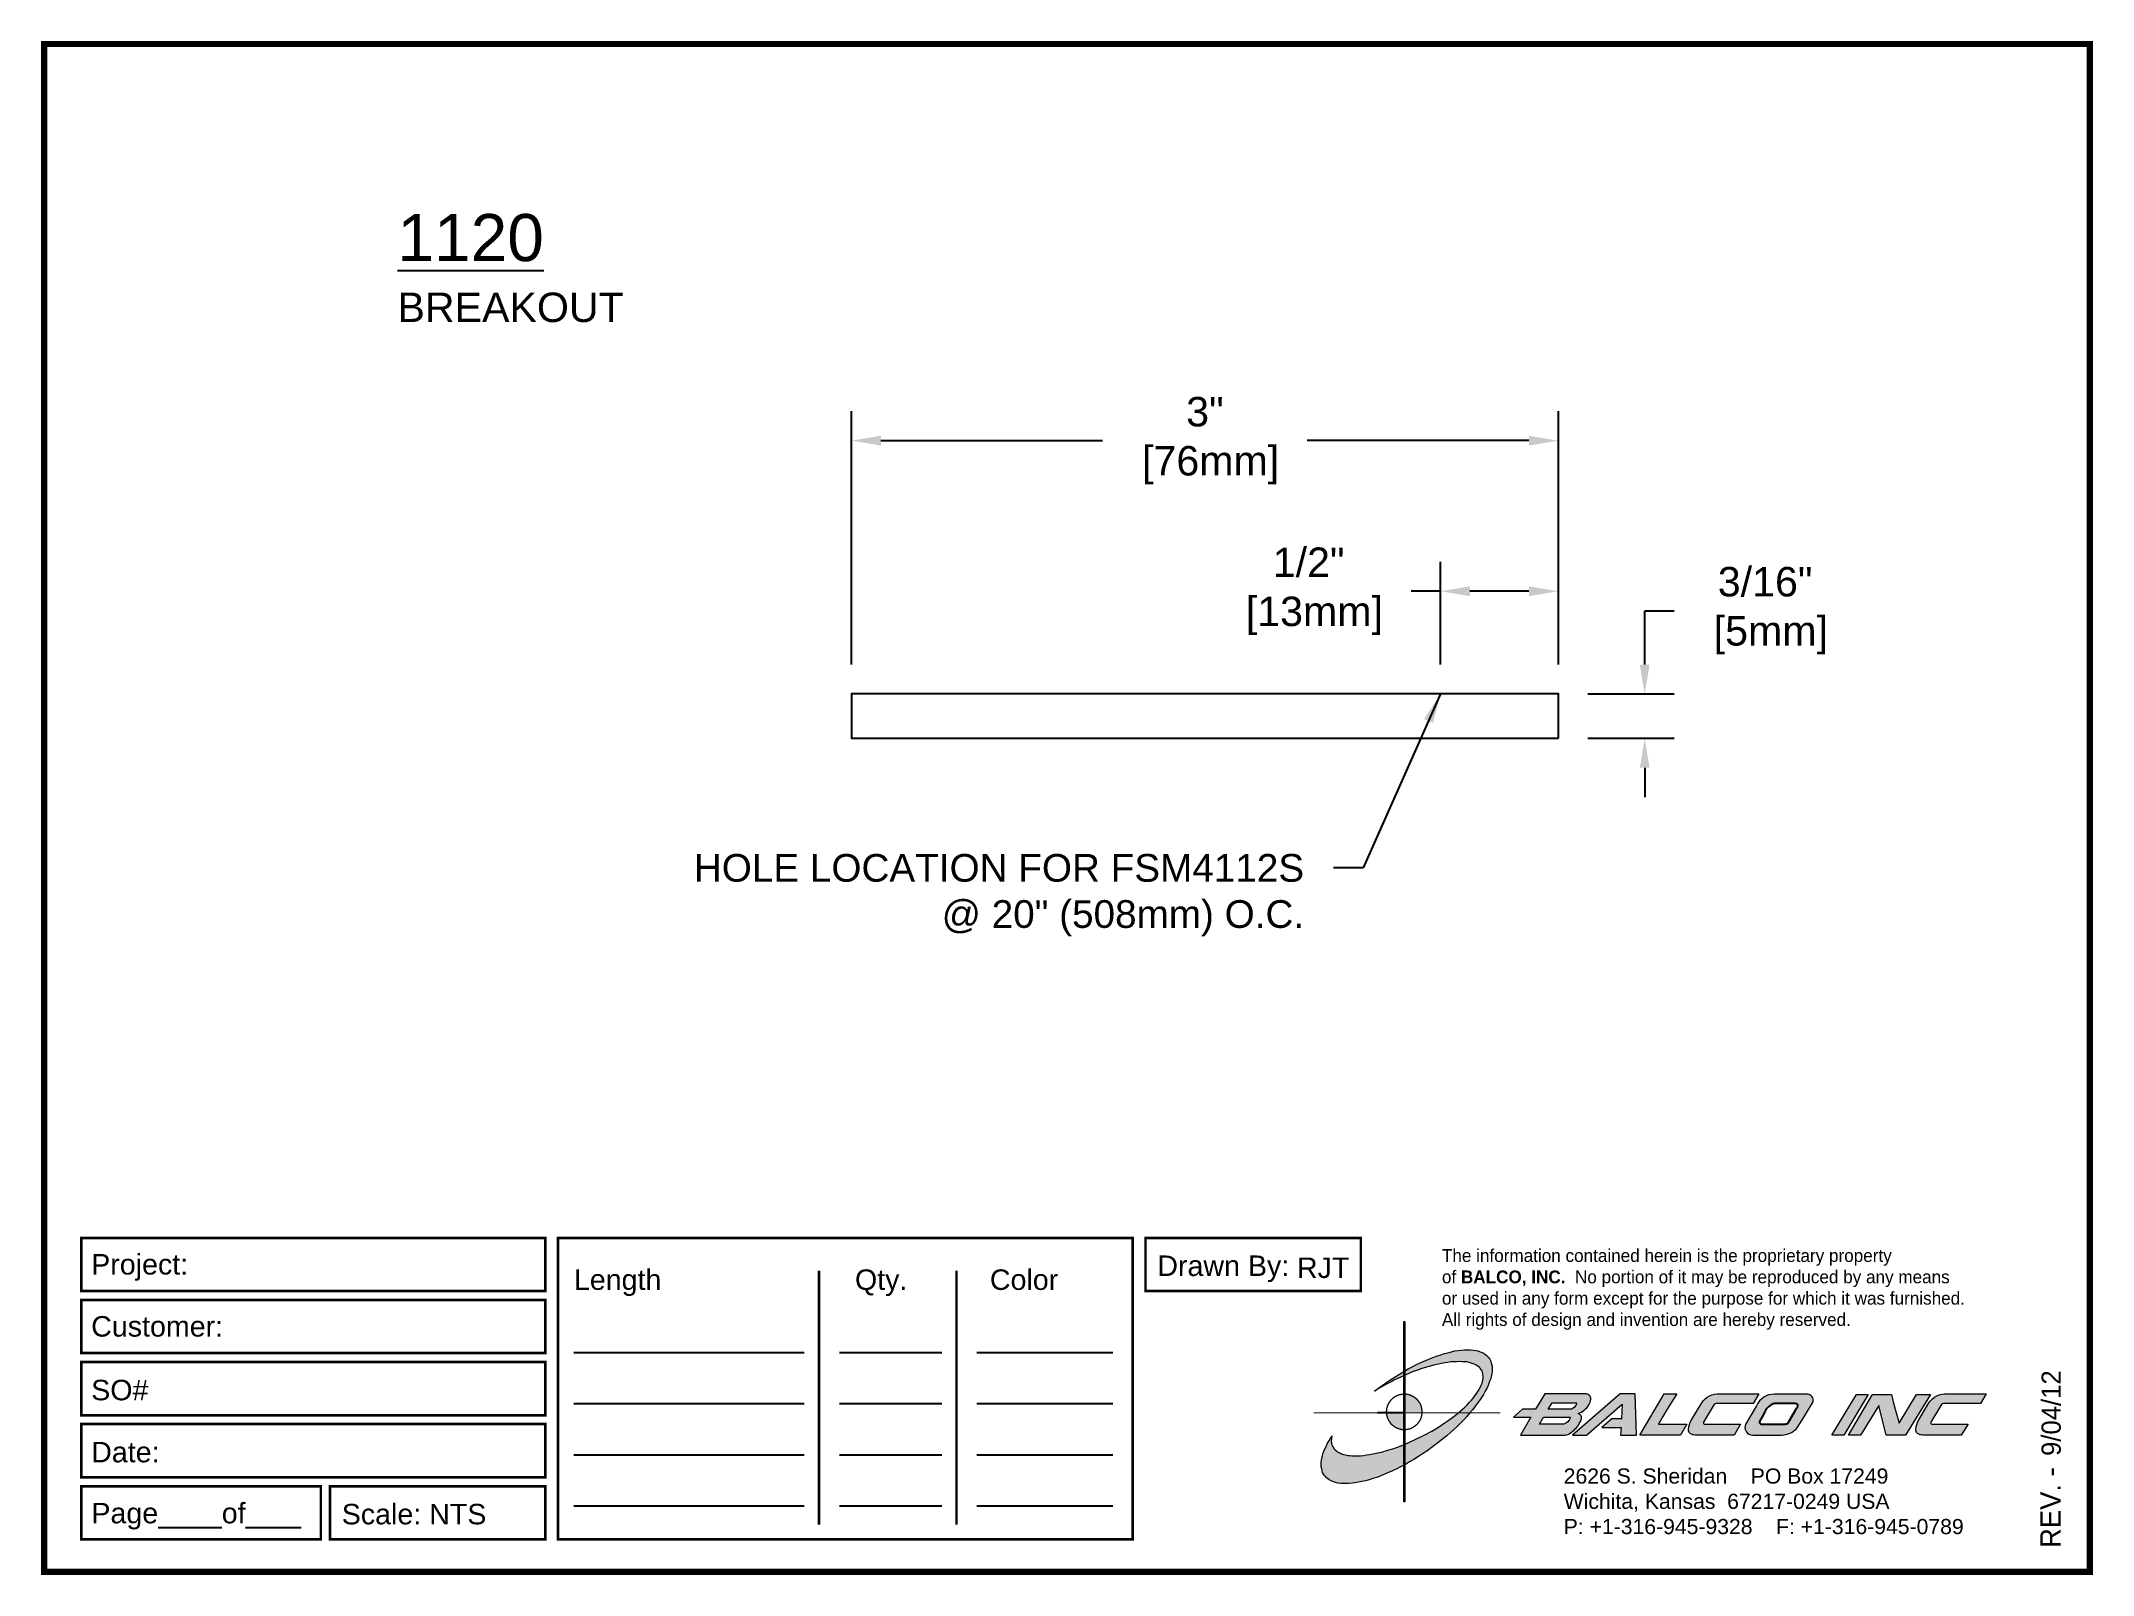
# Paper-space layout 'Breakout' of a CAD drawing. Header units: inches. Extents: x 0 to 10, y 0 to 7.5.
# The model-space entities are those that its viewports show. They can reach past a viewport. Long polylines and large blocks are cut down to what shows.
import ezdxf

# ---------------------------------------------------------------- set-up
doc = ezdxf.new("R2010")
doc.units = ezdxf.units.IN
doc.header["$MEASUREMENT"] = 0
for name, color, linetype in [('Border', 7, 'Continuous'), ('Dimensions', 3, 'Continuous'), ('TEXT', 2, 'Continuous')]:
    doc.layers.add(name, color=color, linetype=linetype)
doc.styles.add('ARIAL', font='arial.ttf')
doc.styles.add('Copyright', font='ERASDEMI.TTF')
doc.dimstyles.new('Arial', dxfattribs={"dimtxt": 0.125, "dimasz": 0.125, "dimexe": 0.125, "dimexo": 0.125, "dimgap": 0.125, "dimtad": 0, "dimtih": 1, "dimtoh": 1, "dimdec": 4, "dimzin": 3, "dimdsep": 46, "dimlunit": 4, "dimtxsty": 'ARIAL', "dimcen": 0.125, "dimadec": 0, "dimazin": 0, "dimtfac": 1, "dimtdec": 4, "dimtofl": 0, "dimtmove": 0, "dimatfit": 3, "dimfxl": 0, "dimfrac": 2, "dimtolj": 1, "dimtzin": 0, "dimarcsym": 0})

# ---------------------------------------------------------------- blocks, each defined once
blk = doc.blocks.new('ACADlogo')
h = blk.add_hatch(color=256)
h.paths.add_polyline_path([(-3.346, 1.223), (-3.351, 1.223), (-3.351, 0.979), (-3.346, 0.982)])
h.paths.add_polyline_path([(-3.346, 0.961), (-3.351, 0.959), (-3.351, 0.868), (-3.346, 0.868)])
h.paths.add_polyline_path([(-3.346, 0.777), (-3.351, 0.777), (-3.351, 0.699), (-3.351, 0.695), (-3.35, 0.695), (-3.346, 0.695)])
h.paths.add_polyline_path([(-3.346, 0.864), (-3.346, 0.868), (-3.35, 0.868), (-3.351, 0.868), (-3.351, 0.777), (-3.346, 0.777), (-3.346, 0.778), (-3.348, 0.778)])
h.paths.add_polyline_path([(-3.346, 0.524), (-3.351, 0.521), (-3.351, 0.342), (-3.346, 0.342)])
h.paths.add_polyline_path([(-3.346, 0.695), (-3.351, 0.695), (-3.351, 0.621), (-3.346, 0.623)])
h.paths.add_polyline_path([(-3.346, 0.623), (-3.351, 0.621), (-3.351, 0.521), (-3.346, 0.524)])
h.paths.add_polyline_path([(-3.346, 0.982), (-3.351, 0.979), (-3.351, 0.959), (-3.346, 0.961)])
h = blk.add_hatch(color=175)
h.paths.add_polyline_path([(-3.518, 0.573), (-3.534, 0.571), (-3.548, 0.569), (-3.562, 0.567), (-3.576, 0.567), (-3.589, 0.566), (-3.602, 0.567), (-3.614, 0.568), (-3.625, 0.569), (-3.636, 0.572), (-3.646, 0.574), (-3.656, 0.577), (-3.664, 0.581), (-3.673, 0.585), (-3.679, 0.589), (-3.685, 0.595), (-3.688, 0.598), (-3.691, 0.6), (-3.695, 0.607), (-3.699, 0.614), (-3.703, 0.621), (-3.704, 0.626), (-3.705, 0.631), (-3.706, 0.637), (-3.706, 0.642), (-3.705, 0.648), (-3.705, 0.653), (-3.703, 0.659), (-3.702, 0.665), (-3.71, 0.652), (-3.717, 0.639), (-3.725, 0.626), (-3.731, 0.613), (-3.737, 0.601), (-3.741, 0.589), (-3.746, 0.577), (-3.749, 0.566), (-3.751, 0.555), (-3.753, 0.544), (-3.754, 0.538), (-3.754, 0.533), (-3.755, 0.523), (-3.754, 0.513), (-3.753, 0.508), (-3.752, 0.503), (-3.75, 0.494), (-3.748, 0.486), (-3.743, 0.477), (-3.74, 0.473), (-3.738, 0.469), (-3.734, 0.465), (-3.73, 0.461), (-3.723, 0.455), (-3.715, 0.449), (-3.706, 0.445), (-3.695, 0.44), (-3.685, 0.437), (-3.674, 0.434), (-3.661, 0.432), (-3.648, 0.431), (-3.634, 0.431), (-3.62, 0.431), (-3.604, 0.433), (-3.588, 0.435), (-3.572, 0.438), (-3.556, 0.441), (-3.538, 0.445), (-3.52, 0.449), (-3.503, 0.456), (-3.483, 0.461), (-3.464, 0.469), (-3.445, 0.477), (-3.426, 0.485), (-3.406, 0.494), (-3.385, 0.503), (-3.364, 0.514), (-3.351, 0.521), (-3.351, 0.621), (-3.364, 0.616), (-3.382, 0.609), (-3.4, 0.603), (-3.418, 0.598), (-3.436, 0.592), (-3.453, 0.587), (-3.47, 0.583), (-3.486, 0.579), (-3.503, 0.576)])
h.paths.add_polyline_path([(-3.215, 0.687), (-3.251, 0.667), (-3.289, 0.649), (-3.327, 0.631), (-3.345, 0.623), (-3.346, 0.623), (-3.346, 0.524), (-3.343, 0.525), (-3.323, 0.537), (-3.302, 0.549), (-3.28, 0.563), (-3.259, 0.577), (-3.238, 0.59), (-3.218, 0.605), (-3.198, 0.62), (-3.179, 0.635), (-3.16, 0.65), (-3.141, 0.665), (-3.123, 0.681), (-3.106, 0.696), (-3.089, 0.712), (-3.074, 0.727), (-3.058, 0.743), (-3.043, 0.759), (-3.03, 0.775), (-3.028, 0.777), (-3.085, 0.777), (-3.091, 0.772), (-3.105, 0.761), (-3.118, 0.75), (-3.134, 0.739), (-3.149, 0.729), (-3.165, 0.718), (-3.182, 0.707), (-3.198, 0.697)])
h.paths.add_polyline_path([(-2.921, 1.009), (-2.922, 1.015), (-2.924, 1.02), (-2.926, 1.029), (-2.931, 1.038), (-2.934, 1.043), (-2.936, 1.047), (-2.94, 1.05), (-2.943, 1.054), (-2.951, 1.06), (-2.959, 1.066), (-2.968, 1.071), (-2.978, 1.075), (-2.989, 1.079), (-3, 1.081), (-3.013, 1.083), (-3.026, 1.084), (-3.04, 1.084), (-3.054, 1.084), (-3.07, 1.083), (-3.085, 1.081), (-3.102, 1.079), (-3.118, 1.075), (-3.136, 1.07), (-3.153, 1.066), (-3.171, 1.06), (-3.191, 1.054), (-3.21, 1.047), (-3.229, 1.039), (-3.248, 1.031), (-3.268, 1.022), (-3.289, 1.012), (-3.31, 1.002), (-3.33, 0.991), (-3.346, 0.982), (-3.346, 0.961), (-3.342, 0.962), (-3.323, 0.971), (-3.305, 0.978), (-3.287, 0.984), (-3.268, 0.991), (-3.251, 0.996), (-3.234, 1.002), (-3.216, 1.007), (-3.199, 1.011), (-3.182, 1.015), (-3.167, 1.018), (-3.15, 1.021), (-3.136, 1.023), (-3.121, 1.025), (-3.107, 1.026), (-3.093, 1.026), (-3.079, 1.027), (-3.067, 1.026), (-3.054, 1.026), (-3.043, 1.025), (-3.032, 1.022), (-3.022, 1.02), (-3.013, 1.016), (-3.004, 1.013), (-2.997, 1.009), (-2.989, 1.005), (-2.983, 0.999), (-2.98, 0.996), (-2.978, 0.994), (-2.973, 0.987), (-2.969, 0.981), (-2.967, 0.973), (-2.965, 0.965), (-2.964, 0.957), (-2.964, 0.949), (-2.964, 0.944), (-2.965, 0.94), (-2.967, 0.93), (-2.969, 0.921), (-2.973, 0.911), (-2.978, 0.901), (-2.983, 0.891), (-2.989, 0.881), (-2.996, 0.871), (-3.004, 0.86), (-3.012, 0.849), (-3.021, 0.838), (-3.032, 0.827), (-3.042, 0.816), (-3.053, 0.805), (-3.065, 0.794), (-3.077, 0.783), (-3.085, 0.777), (-3.028, 0.777), (-3.016, 0.791), (-3.004, 0.806), (-2.992, 0.822), (-2.981, 0.837), (-2.971, 0.852), (-2.962, 0.866), (-2.954, 0.882), (-2.946, 0.896), (-2.939, 0.91), (-2.934, 0.924), (-2.929, 0.938), (-2.926, 0.944), (-2.925, 0.951), (-2.922, 0.963), (-2.92, 0.975), (-2.92, 0.982), (-2.919, 0.987), (-2.92, 0.999), (-2.92, 1.005)])
h.paths.add_polyline_path([(-3.372, 0.966), (-3.393, 0.953), (-3.415, 0.94), (-3.435, 0.925), (-3.455, 0.911), (-3.475, 0.897), (-3.494, 0.882), (-3.468, 0.898), (-3.439, 0.915), (-3.41, 0.93), (-3.396, 0.938), (-3.38, 0.945), (-3.351, 0.959), (-3.351, 0.979)])
h = blk.add_hatch(color=256)
h.paths.add_polyline_path([(-3.268, 0.814), (-3.27, 0.819), (-3.273, 0.824), (-3.276, 0.828), (-3.279, 0.833), (-3.282, 0.837), (-3.286, 0.841), (-3.29, 0.845), (-3.294, 0.849), (-3.298, 0.852), (-3.303, 0.855), (-3.308, 0.858), (-3.313, 0.86), (-3.318, 0.863), (-3.323, 0.864), (-3.328, 0.866), (-3.334, 0.867), (-3.339, 0.868), (-3.345, 0.868), (-3.346, 0.868), (-3.346, 0.777), (-3.335, 0.777), (-3.262, 0.777), (-3.262, 0.781), (-3.262, 0.787), (-3.263, 0.792), (-3.264, 0.798), (-3.265, 0.803), (-3.266, 0.808)])
h.paths.add_polyline_path([(-3.351, 0.777), (-3.436, 0.777), (-3.435, 0.773), (-3.435, 0.768), (-3.434, 0.762), (-3.432, 0.757), (-3.431, 0.752), (-3.428, 0.747), (-3.426, 0.742), (-3.423, 0.737), (-3.42, 0.732), (-3.417, 0.728), (-3.414, 0.723), (-3.41, 0.719), (-3.406, 0.716), (-3.401, 0.712), (-3.397, 0.709), (-3.392, 0.706), (-3.387, 0.704), (-3.382, 0.701), (-3.377, 0.699), (-3.372, 0.698), (-3.367, 0.696), (-3.361, 0.695), (-3.356, 0.695), (-3.351, 0.695)])
h.paths.add_polyline_path([(-3.346, 0.868), (-3.35, 0.868), (-3.351, 0.868), (-3.351, 0.777), (-3.346, 0.777)])
h = blk.add_hatch(color=256)
h.paths.add_polyline_path([(-2.438, 0.844, 0.412988), (-2.461, 0.869), (-2.663, 0.869), (-2.707, 0.794), (-2.771, 0.794), (-2.815, 0.755), (-2.73, 0.755), (-2.781, 0.668), (-2.563, 0.668, 0.107996), (-2.538, 0.677, 0.108939), (-2.494, 0.724, 0.080345), (-2.483, 0.745, 0.419497), (-2.499, 0.773, 0.149928), (-2.447, 0.815, 0.134283)])
h.paths.add_polyline_path([(-2.507, 0.821, -0.209012), (-2.532, 0.794), (-2.538, 0.794), (-2.646, 0.794), (-2.627, 0.825), (-2.51, 0.825, -0.56619)], flags=16)
h.paths.add_polyline_path([(-2.538, 0.75, -0.241309), (-2.569, 0.722), (-2.688, 0.722), (-2.669, 0.755), (-2.541, 0.755, -0.56619)], flags=16)
for points in [[(-2.285, 0.819), (-2.287, 0.748), (-2.335, 0.748), (-2.383, 0.705), (-2.29, 0.705), (-2.292, 0.668), (-2.215, 0.668), (-2.221, 0.869), (-2.295, 0.869), (-2.527, 0.668), (-2.458, 0.668)], [(-2.018, 0.869), (-2.079, 0.869), (-2.198, 0.668), (-2, 0.668), (-1.968, 0.722), (-2.107, 0.722), (-2.085, 0.759), (-2.064, 0.794)], [(-1.617, 0.869), (-1.807, 0.869, 0.270182), (-1.896, 0.825), (-1.946, 0.742, 0.109019), (-1.961, 0.695, 0.340665), (-1.945, 0.672, 0.129907), (-1.923, 0.668), (-1.738, 0.668), (-1.706, 0.722), (-1.878, 0.722), (-1.882, 0.722, -0.601242), (-1.887, 0.731), (-1.838, 0.813, -0.253048), (-1.821, 0.823), (-1.645, 0.823)], [(-1.083, 0.867), (-1.14, 0.867), (-1.261, 0.667), (-1.26, 0.667), (-1.202, 0.667)], [(-0.96, 0.83), (-0.969, 0.867), (-1.061, 0.867), (-1.179, 0.667), (-1.12, 0.667), (-1.031, 0.812), (-0.995, 0.667), (-0.9, 0.667), (-0.778, 0.867), (-0.846, 0.867), (-0.931, 0.727), (-0.951, 0.795)], [(-0.507, 0.869), (-0.697, 0.869, 0.270182), (-0.786, 0.825), (-0.836, 0.742, 0.109019), (-0.85, 0.695, 0.340665), (-0.835, 0.672, 0.129907), (-0.812, 0.668), (-0.628, 0.668), (-0.595, 0.722), (-0.768, 0.722), (-0.772, 0.722, -0.601242), (-0.777, 0.731), (-0.728, 0.813, -0.253048), (-0.71, 0.823), (-0.534, 0.823)], [(-3.346, 0.623), (-3.351, 0.621), (-3.351, 0.521), (-3.346, 0.524)]]:
    blk.add_hatch(color=256).paths.add_polyline_path(points)
h = blk.add_hatch(color=256)
h.paths.add_polyline_path([(-1.377, 0.868), (-1.383, 0.868), (-1.383, 0.868), (-1.44, 0.868), (-1.492, 0.868), (-1.541, 0.868, 0.297712), (-1.628, 0.811), (-1.68, 0.723, 0.585116), (-1.646, 0.668), (-1.506, 0.668, 0.210586), (-1.429, 0.703), (-1.415, 0.726), (-1.389, 0.769), (-1.352, 0.831, 0.4352)])
h.paths.add_polyline_path([(-1.437, 0.823, -0.603783), (-1.428, 0.805), (-1.431, 0.801), (-1.434, 0.796), (-1.438, 0.789), (-1.474, 0.728, -0.229001), (-1.489, 0.722), (-1.494, 0.722), (-1.501, 0.722), (-1.597, 0.722), (-1.604, 0.722, -0.492401), (-1.613, 0.734), (-1.601, 0.757), (-1.591, 0.775), (-1.582, 0.791, -0.238368), (-1.535, 0.823)], flags=16)
for q in [(-3.48, 0.777), (-3.351, 0.642)]:
    blk.add_line((-3.351, 0.777), q)
at = {"color": 7, "lineweight": 0}
for points in [[(-3.351, 1.223), (-3.346, 1.223), (-3.346, 0.342), (-3.351, 0.342), (-3.351, 1.223)], [(-2.292, 0.668), (-2.215, 0.668), (-2.221, 0.869), (-2.295, 0.869), (-2.527, 0.668), (-2.458, 0.668), (-2.285, 0.819), (-2.287, 0.748), (-2.286, 0.748), (-2.335, 0.748), (-2.383, 0.705), (-2.29, 0.705), (-2.292, 0.668), (-2.292, 0.668)], [(-2.198, 0.668), (-2.079, 0.869), (-2.018, 0.869), (-2.064, 0.794), (-2.085, 0.759), (-2.107, 0.722), (-1.968, 0.722), (-2, 0.668), (-2.198, 0.668), (-2.198, 0.668)], [(-1.383, 0.868), (-1.383, 0.868)], [(-1.261, 0.667), (-1.14, 0.867), (-1.083, 0.867), (-1.202, 0.667), (-1.26, 0.667), (-1.261, 0.667), (-1.261, 0.667)], [(-0.9, 0.667), (-0.995, 0.667), (-1.031, 0.812), (-1.12, 0.667), (-1.179, 0.667), (-1.061, 0.867), (-0.969, 0.867), (-0.96, 0.83), (-0.951, 0.795), (-0.931, 0.727), (-0.846, 0.867), (-0.778, 0.867), (-0.9, 0.667), (-0.9, 0.667)]]:
    blk.add_lwpolyline(points, dxfattribs=at)
at = {"color": 175, "lineweight": 0}
blk.add_lwpolyline([(-2.926, 1.029), (-2.924, 1.02), (-2.922, 1.015), (-2.921, 1.009), (-2.92, 1.005), (-2.92, 0.999), (-2.919, 0.987), (-2.92, 0.982), (-2.92, 0.975), (-2.922, 0.963), (-2.925, 0.951), (-2.926, 0.944), (-2.929, 0.938), (-2.934, 0.924), (-2.939, 0.91), (-2.946, 0.896), (-2.954, 0.882), (-2.962, 0.866), (-2.971, 0.852), (-2.981, 0.837), (-2.992, 0.822), (-3.004, 0.806), (-3.016, 0.791), (-3.03, 0.775), (-3.043, 0.759), (-3.058, 0.743), (-3.074, 0.727), (-3.089, 0.712), (-3.106, 0.696), (-3.123, 0.681), (-3.141, 0.665), (-3.16, 0.65), (-3.179, 0.635), (-3.198, 0.62), (-3.218, 0.605), (-3.238, 0.59), (-3.259, 0.577), (-3.28, 0.563), (-3.302, 0.549), (-3.323, 0.537), (-3.343, 0.525), (-3.364, 0.514), (-3.385, 0.503), (-3.406, 0.494), (-3.426, 0.485), (-3.445, 0.477), (-3.464, 0.469), (-3.483, 0.461), (-3.503, 0.456), (-3.52, 0.449), (-3.538, 0.445), (-3.556, 0.441), (-3.572, 0.438), (-3.588, 0.435), (-3.604, 0.433), (-3.62, 0.431), (-3.634, 0.431), (-3.648, 0.431), (-3.661, 0.432), (-3.674, 0.434), (-3.685, 0.437), (-3.695, 0.44), (-3.706, 0.445), (-3.715, 0.449), (-3.723, 0.455), (-3.73, 0.461), (-3.734, 0.465), (-3.738, 0.469), (-3.74, 0.473), (-3.743, 0.477), (-3.748, 0.486), (-3.75, 0.494), (-3.752, 0.503), (-3.753, 0.508), (-3.754, 0.513), (-3.755, 0.523), (-3.754, 0.533), (-3.754, 0.538), (-3.753, 0.544), (-3.751, 0.555), (-3.749, 0.566), (-3.746, 0.577), (-3.741, 0.589), (-3.737, 0.601), (-3.731, 0.613), (-3.725, 0.626), (-3.717, 0.639), (-3.71, 0.652), (-3.702, 0.665), (-3.703, 0.659), (-3.705, 0.653), (-3.705, 0.648), (-3.706, 0.642), (-3.706, 0.637), (-3.705, 0.631), (-3.704, 0.626), (-3.703, 0.621), (-3.699, 0.614), (-3.695, 0.607), (-3.691, 0.6), (-3.688, 0.598), (-3.685, 0.595), (-3.679, 0.589), (-3.673, 0.585), (-3.664, 0.581), (-3.656, 0.577), (-3.646, 0.574), (-3.636, 0.572), (-3.625, 0.569), (-3.614, 0.568), (-3.602, 0.567), (-3.589, 0.566), (-3.576, 0.567), (-3.562, 0.567), (-3.548, 0.569), (-3.534, 0.571), (-3.518, 0.573), (-3.503, 0.576), (-3.486, 0.579), (-3.47, 0.583), (-3.453, 0.587), (-3.436, 0.592), (-3.418, 0.598), (-3.4, 0.603), (-3.382, 0.609), (-3.364, 0.616), (-3.345, 0.623), (-3.327, 0.631), (-3.289, 0.649), (-3.251, 0.667), (-3.215, 0.687), (-3.198, 0.697), (-3.182, 0.707), (-3.165, 0.718), (-3.149, 0.729), (-3.134, 0.739), (-3.118, 0.75), (-3.105, 0.761), (-3.091, 0.772), (-3.077, 0.783), (-3.065, 0.794), (-3.053, 0.805), (-3.042, 0.816), (-3.032, 0.827), (-3.021, 0.838), (-3.012, 0.849), (-3.004, 0.86), (-2.996, 0.871), (-2.989, 0.881), (-2.983, 0.891), (-2.978, 0.901), (-2.973, 0.911), (-2.969, 0.921), (-2.967, 0.93), (-2.965, 0.94), (-2.964, 0.944), (-2.964, 0.949), (-2.964, 0.957), (-2.965, 0.965), (-2.967, 0.973), (-2.969, 0.981), (-2.973, 0.987), (-2.978, 0.994), (-2.98, 0.996), (-2.983, 0.999), (-2.989, 1.005), (-2.997, 1.009), (-3.004, 1.013), (-3.013, 1.016), (-3.022, 1.02), (-3.032, 1.022), (-3.043, 1.025), (-3.054, 1.026), (-3.067, 1.026), (-3.079, 1.027), (-3.093, 1.026), (-3.107, 1.026), (-3.121, 1.025), (-3.136, 1.023), (-3.15, 1.021), (-3.167, 1.018), (-3.182, 1.015), (-3.199, 1.011), (-3.216, 1.007), (-3.234, 1.002), (-3.251, 0.996), (-3.268, 0.991), (-3.287, 0.984), (-3.305, 0.978), (-3.323, 0.971), (-3.342, 0.962), (-3.38, 0.945), (-3.396, 0.938), (-3.41, 0.93), (-3.439, 0.915), (-3.468, 0.898), (-3.494, 0.882), (-3.475, 0.897), (-3.455, 0.911), (-3.435, 0.925), (-3.415, 0.94), (-3.393, 0.953), (-3.372, 0.966), (-3.351, 0.979), (-3.33, 0.991), (-3.31, 1.002), (-3.289, 1.012), (-3.268, 1.022), (-3.248, 1.031), (-3.229, 1.039), (-3.21, 1.047), (-3.191, 1.054), (-3.171, 1.06), (-3.153, 1.066), (-3.136, 1.07), (-3.118, 1.075), (-3.102, 1.079), (-3.085, 1.081), (-3.07, 1.083), (-3.054, 1.084), (-3.04, 1.084), (-3.026, 1.084), (-3.013, 1.083), (-3, 1.081), (-2.989, 1.079), (-2.978, 1.075), (-2.968, 1.071), (-2.959, 1.066), (-2.951, 1.06), (-2.943, 1.054), (-2.94, 1.05), (-2.936, 1.047), (-2.934, 1.043), (-2.931, 1.038), (-2.926, 1.029), (-2.926, 1.029)], dxfattribs=at)
at = {"color": 7, "lineweight": 0, "const_width": 0.0064}
blk.add_lwpolyline([(-3.262, 0.781), (-3.262, 0.787), (-3.263, 0.792), (-3.264, 0.798), (-3.265, 0.803), (-3.266, 0.808), (-3.268, 0.814), (-3.27, 0.819), (-3.273, 0.824), (-3.276, 0.828), (-3.279, 0.833), (-3.282, 0.837), (-3.286, 0.841), (-3.29, 0.845), (-3.294, 0.849), (-3.298, 0.852), (-3.303, 0.855), (-3.308, 0.858), (-3.313, 0.86), (-3.318, 0.863), (-3.323, 0.864), (-3.328, 0.866), (-3.334, 0.867), (-3.339, 0.868), (-3.345, 0.868), (-3.35, 0.868), (-3.356, 0.868), (-3.361, 0.867), (-3.367, 0.866), (-3.372, 0.865), (-3.377, 0.863), (-3.382, 0.862), (-3.387, 0.859), (-3.392, 0.857), (-3.397, 0.854), (-3.401, 0.851), (-3.406, 0.847), (-3.41, 0.843), (-3.414, 0.839), (-3.417, 0.835), (-3.42, 0.831), (-3.423, 0.826), (-3.426, 0.821), (-3.428, 0.816), (-3.431, 0.811), (-3.432, 0.806), (-3.434, 0.801), (-3.435, 0.795), (-3.435, 0.79), (-3.436, 0.784), (-3.436, 0.779), (-3.435, 0.773), (-3.435, 0.768), (-3.434, 0.762), (-3.432, 0.757), (-3.431, 0.752), (-3.428, 0.747), (-3.426, 0.742), (-3.423, 0.737), (-3.42, 0.732), (-3.417, 0.728), (-3.414, 0.723), (-3.41, 0.719), (-3.406, 0.716), (-3.401, 0.712), (-3.397, 0.709), (-3.392, 0.706), (-3.387, 0.704), (-3.382, 0.701), (-3.377, 0.699), (-3.372, 0.698), (-3.367, 0.696), (-3.361, 0.695), (-3.356, 0.695), (-3.35, 0.695), (-3.345, 0.695), (-3.339, 0.695), (-3.334, 0.696), (-3.328, 0.697), (-3.323, 0.698), (-3.318, 0.7), (-3.313, 0.702), (-3.308, 0.705), (-3.303, 0.708), (-3.298, 0.711), (-3.294, 0.714), (-3.29, 0.718), (-3.286, 0.721), (-3.282, 0.726), (-3.279, 0.73), (-3.276, 0.734), (-3.273, 0.739), (-3.27, 0.744), (-3.268, 0.749), (-3.266, 0.754), (-3.265, 0.76), (-3.264, 0.765), (-3.263, 0.77), (-3.262, 0.776), (-3.262, 0.781)], dxfattribs=at)
at = {"color": 7, "lineweight": 0}
for points in [[(-2.447, 0.815, 0.130368), (-2.438, 0.843, 0.448367), (-2.463, 0.869), (-2.663, 0.869), (-2.707, 0.794), (-2.771, 0.794), (-2.815, 0.755), (-2.73, 0.755), (-2.781, 0.668), (-2.563, 0.668, 0.107996), (-2.538, 0.677, 0.108939), (-2.494, 0.724, 0.077395), (-2.484, 0.744, 0.430878), (-2.499, 0.773, 0.149928)], [(-2.507, 0.821, -0.209012), (-2.532, 0.794), (-2.538, 0.794), (-2.646, 0.794), (-2.627, 0.825), (-2.512, 0.825), (-2.509, 0.825, -0.531288)], [(-1.838, 0.813), (-1.887, 0.731, 0.587385), (-1.882, 0.722), (-1.878, 0.722), (-1.706, 0.722), (-1.738, 0.668), (-1.923, 0.668, -0.129907), (-1.945, 0.672, -0.349839), (-1.961, 0.696, -0.107341), (-1.946, 0.742), (-1.896, 0.825, -0.270182), (-1.807, 0.869), (-1.617, 0.869), (-1.645, 0.823), (-1.821, 0.823, 0.252436)], [(-1.68, 0.723, 0.585116), (-1.646, 0.668), (-1.506, 0.668, 0.210586), (-1.429, 0.703), (-1.415, 0.726), (-1.389, 0.769), (-1.352, 0.831, 0.4352), (-1.377, 0.868), (-1.383, 0.868), (-1.383, 0.868), (-1.44, 0.868), (-1.492, 0.868), (-1.541, 0.868, 0.297712), (-1.628, 0.811)], [(-0.728, 0.813), (-0.777, 0.731, 0.587385), (-0.772, 0.722), (-0.768, 0.722), (-0.595, 0.722), (-0.628, 0.668), (-0.812, 0.668, -0.129907), (-0.835, 0.672, -0.349839), (-0.85, 0.696, -0.107341), (-0.836, 0.742), (-0.786, 0.825, -0.270182), (-0.697, 0.869), (-0.507, 0.869), (-0.534, 0.823), (-0.71, 0.823, 0.252436)], [(-2.569, 0.722), (-2.688, 0.722), (-2.669, 0.755), (-2.543, 0.755), (-2.54, 0.755, -0.531288), (-2.538, 0.75, -0.241309)]]:
    blk.add_lwpolyline(points, format="xyb", close=True, dxfattribs=at)
blk.add_lwpolyline([(-1.437, 0.823), (-1.535, 0.823, 0.238368), (-1.582, 0.791), (-1.591, 0.775), (-1.601, 0.757), (-1.613, 0.734, 0.490298), (-1.604, 0.722), (-1.597, 0.722), (-1.501, 0.722), (-1.494, 0.722), (-1.489, 0.722, 0.229001), (-1.474, 0.728), (-1.438, 0.789), (-1.434, 0.796), (-1.431, 0.801), (-1.428, 0.805, 0.603783)], format="xyb", close=True)
blk.add_lwpolyline([(-2.879, 0.777, 0.00455, 0.00455, 0), (-3.791, 0.777, 0.00183, 0.00183, 0), (-3.791, 0.777, 0.00183, 0.00183, 0)], format="xyseb", dxfattribs=at)
blk = doc.blocks.new('Quantity Data')
at = {"layer": 'Border', "color": 253}
for p, q in [((2.755, 1.254), (3.881, 1.254)), ((4.054, 1.254), (4.553, 1.254)), ((4.725, 1.254), (5.389, 1.254)), ((2.755, 1.004), (3.881, 1.004)), ((4.054, 1.004), (4.553, 1.004)), ((4.725, 1.004), (5.389, 1.004)), ((2.755, 0.754), (3.881, 0.754)), ((4.054, 0.754), (4.553, 0.754)), ((4.725, 0.754), (5.389, 0.754)), ((2.755, 0.504), (3.881, 0.504)), ((4.054, 0.504), (4.553, 0.504)), ((4.725, 0.504), (5.389, 0.504))]:
    blk.add_line(p, q, dxfattribs=at)
at = {"layer": 'Border', "const_width": 0.0125}
blk.add_lwpolyline([(5.485, 0.341), (2.678, 0.341), (2.678, 1.813), (5.485, 1.813)], close=True, dxfattribs=at)
for points in [[(3.953, 1.653), (3.953, 0.412)], [(4.625, 1.653), (4.625, 0.412)]]:
    blk.add_lwpolyline(points, dxfattribs=at)
at = {"layer": 'Border', "style": 'ARIAL'}
for s, p in [('Length', (2.756, 1.559)), ('Qty.', (4.129, 1.559)), ('Color', (4.788, 1.559))]:
    blk.add_text(s, height=0.1, dxfattribs=at).set_placement(p)
blk = doc.blocks.new('Drawn By')
at = {"layer": 'Border', "const_width": 0.0125}
blk.add_lwpolyline([(5.38, 1.813), (6.432, 1.813), (6.432, 1.554), (5.38, 1.554)], close=True, dxfattribs=at)
at = {"layer": 'Border', "style": 'ARIAL'}
blk.add_text('Drawn By: ', height=0.1, dxfattribs=at).set_placement((5.438, 1.627))
blk.add_attdef('XXX', (6.12, 1.617), '', height=0.1, dxfattribs=at)
blk = doc.blocks.new('Project Info')
at = {"layer": 'Border', "const_width": 0.0125}
for points in [[(0.182, 1.813), (2.448, 1.813), (2.448, 1.554), (0.182, 1.554)], [(0.182, 1.51), (2.448, 1.51), (2.448, 1.251), (0.182, 1.251)], [(0.182, 1.207), (2.448, 1.207), (2.448, 0.947), (0.182, 0.947)], [(0.182, 0.904), (2.448, 0.904), (2.448, 0.644), (0.182, 0.644)], [(0.182, 0.6), (1.352, 0.6), (1.352, 0.341), (0.182, 0.341)], [(1.396, 0.6), (2.448, 0.6), (2.448, 0.341), (1.396, 0.341)]]:
    blk.add_lwpolyline(points, close=True, dxfattribs=at)
at = {"layer": 'Border', "style": 'ARIAL'}
for s, p in [('Project:', (0.23, 1.634)), ('Customer:', (0.23, 1.331)), ('SO#', (0.23, 1.02)), ('Date:', (0.23, 0.717)), ('Page%%u        %%uof%%u       ', (0.231, 0.419)), ('Scale: NTS', (1.454, 0.414))]:
    blk.add_text(s, height=0.1, dxfattribs=at).set_placement(p)
blk = doc.blocks.new('REV')
at = {"style": 'Copyright'}
blk.add_text('REV. -', height=0.1, rotation=90, dxfattribs=at).set_placement((-0.142, 0.117))
at = {"style": 'Copyright', "flags": 4}
blk.add_attdef('REVISIONDATE', (-0.142, 0.566), '', height=0.0938, rotation=90, dxfattribs=at)
blk = doc.blocks.new('*D19')
at = {"layer": 'Defpoints', "color": 0}
for p in [(25.153, 19.2178), (22.153, 18.1429), (25.153, 18.1429)]:
    blk.add_point(p, dxfattribs=at)
at = {"layer": 'Dimensions', "color": 0, "lineweight": -2}
for p, q in [((22.153, 18.2679), (22.153, 19.3428)), ((25.153, 18.2679), (25.153, 19.3428)), ((22.278, 19.2178), (23.2183, 19.2178)), ((25.028, 19.2178), (24.0876, 19.2178))]:
    blk.add_line(p, q, dxfattribs=at)
at = {"layer": 'Dimensions', "color": 0}
for points in [[(22.278, 19.2386), (22.278, 19.1969), (22.153, 19.2178)], [(25.028, 19.2386), (25.028, 19.1969), (25.153, 19.2178)]]:
    blk.add_solid(points, dxfattribs=at)
at = {"layer": 'Dimensions', "color": 0, "insert": (23.653, 19.2178), "char_height": 0.125, "attachment_point": 5, "style": 'ARIAL'}
blk.add_mtext('\\A1;3"\\P [76mm]', dxfattribs=at)
blk = doc.blocks.new('*D20')
at = {"layer": 'Defpoints', "color": 0}
for p in [(25.153, 18.1429), (25.153, 17.9549), (25.5196, 17.9549)]:
    blk.add_point(p, dxfattribs=at)
at = {"layer": 'Dimensions', "color": 0, "lineweight": -2}
for p, q in [((25.5196, 18.2679), (25.5196, 18.4963)), ((25.5196, 18.4963), (25.6446, 18.4963)), ((25.278, 18.1429), (25.6446, 18.1429)), ((25.278, 17.9549), (25.6446, 17.9549)), ((25.5196, 17.8299), (25.5196, 17.7049))]:
    blk.add_line(p, q, dxfattribs=at)
at = {"layer": 'Dimensions', "color": 0}
for points in [[(25.4987, 18.2679), (25.5404, 18.2679), (25.5196, 18.1429)], [(25.4987, 17.8299), (25.5404, 17.8299), (25.5196, 17.9549)]]:
    blk.add_solid(points, dxfattribs=at)
at = {"layer": 'Dimensions', "color": 0, "insert": (26.0307, 18.4963), "char_height": 0.125, "attachment_point": 5, "style": 'ARIAL'}
blk.add_mtext('\\A1;3/16"\\P [5mm]', dxfattribs=at)
blk = doc.blocks.new('*D21')
at = {"layer": 'Defpoints', "color": 0}
for p in [(24.653, 18.5788), (24.653, 18.1429), (25.153, 18.1429)]:
    blk.add_point(p, dxfattribs=at)
at = {"layer": 'Dimensions', "color": 0, "lineweight": -2}
for p, q in [((24.653, 18.2679), (24.653, 18.7038)), ((25.153, 18.2679), (25.153, 18.7038)), ((24.653, 18.5788), (24.528, 18.5788)), ((25.028, 18.5788), (24.778, 18.5788))]:
    blk.add_line(p, q, dxfattribs=at)
at = {"layer": 'Dimensions', "color": 0}
for points in [[(24.778, 18.5996), (24.778, 18.558), (24.653, 18.5788)], [(25.028, 18.5996), (25.028, 18.558), (25.153, 18.5788)]]:
    blk.add_solid(points, dxfattribs=at)
at = {"layer": 'Dimensions', "color": 0, "insert": (24.0933, 18.5788), "char_height": 0.125, "attachment_point": 5, "style": 'ARIAL'}
blk.add_mtext('\\A1;1/2"\\P [13mm]', dxfattribs=at)

msp = doc.modelspace()

# ---------------------------------------------------------------- linework, layer by layer
msp.add_lwpolyline([(25.15296, 17.95493), (25.15296, 18.14293), (22.15296, 18.14293), (22.15296, 17.95493)], close=True)

# ---------------------------------------------------------------- texts
at = {"layer": 'TEXT', "insert": (20.22585, 20.1795), "char_height": 0.2, "width": 4.5, "attachment_point": 1, "style": 'ARIAL'}
msp.add_mtext('{\\L1120\\P\\H0.625x;\\lBREAKOUT}', dxfattribs=at)
at = {"layer": 'TEXT', "insert": (24.07399, 17.46386), "char_height": 0.1175, "attachment_point": 3, "style": 'ARIAL'}
msp.add_mtext('HOLE LOCATION FOR FSM4112S\\P@ 20" (508mm) O.C.', dxfattribs=at)

# ---------------------------------------------------------------- dimensions: what is measured, and where the dimension line sits
at = {"layer": 'Dimensions'}
for base, p1, p2, picture, middle in [((25.15296, 19.21775), (22.15296, 18.14293), (25.15296, 18.14293), '*D19', (23.65296, 19.21775)), ((24.65296, 18.5788), (25.15296, 18.14293), (24.65296, 18.14293), '*D21', (24.09328, 18.5788))]:
    dim = msp.add_linear_dim(base=base, p1=p1, p2=p2, dimstyle='Arial', override={"dimpost": '\\X'}, dxfattribs=at)
    dim.commit()
    dim.dimension.update_dxf_attribs({"geometry": picture, "text_midpoint": middle, "dimtype": 160})
dim = msp.add_linear_dim(base=(25.51958, 17.95493), p1=(25.15296, 18.14293), p2=(25.15296, 17.95493), angle=90, dimstyle='Arial', override={"dimpost": '\\X'}, dxfattribs=at)
dim.commit()
dim.dimension.update_dxf_attribs({"geometry": '*D20', "text_midpoint": (26.03071, 18.49626), "dimtype": 160})

# ---------------------------------------------------------------- leaders
at = {"layer": 'TEXT'}
msp.add_leader([(24.65296, 18.14293), (24.32399, 17.40511), (24.19899, 17.40511)], dimstyle='Arial', dxfattribs=at)

psp = doc.layouts.new('Breakout')

# ---------------------------------------------------------------- linework, layer by layer
at = {"layer": 'Border', "const_width": 0.03}
psp.add_lwpolyline([(0.015, 7.476), (10.008, 7.476), (10.008, 0.015), (0.015, 0.015)], close=True, dxfattribs=at)

# ---------------------------------------------------------------- block references
for name, p in [('Project Info', (0.015, -0.167)), ('Quantity Data', (-0.153, -0.167))]:
    psp.add_blockref(name, p)
psp.add_blockref('Drawn By', (0.015, -0.167)).add_auto_attribs({'XXX': 'RJT'})
at = {"layer": 'Border'}
psp.add_blockref('ACADlogo', (10.008, 0.015), dxfattribs=at)
at = {"layer": 'TEXT'}
psp.add_blockref('REV', (10.008, 0.015), dxfattribs=at).add_auto_attribs({'REVISIONDATE': '9/04/12'})

# ---------------------------------------------------------------- texts
at = {"insert": (6.843, 1.591), "char_height": 0.0625, "width": 50.295, "attachment_point": 1, "style": 'Copyright'}
psp.add_mtext('The information contained herein is the proprietary property\\Pof {\\fEras Bold ITC|b0|i0|c0|p34;BALCO, INC.}  No portion of it may be reproduced by any means\\Por used in any form except for the purpose for which it was furnished.\\PAll rights of design and invention are hereby reserved.', dxfattribs=at)
at = {"layer": 'Border', "insert": (7.438, 0.52), "char_height": 0.074, "width": 2.3438, "attachment_point": 1, "style": 'ARIAL'}
psp.add_mtext('2626 S. Sheridan    PO Box 17249\\PWichita, Kansas  67217-0249 USA \\PP: +1-316-945-9328    F: +1-316-945-0789', dxfattribs=at)

# ---------------------------------------------------------------- viewports
at = {"layer": 'Border'}
psp.add_viewport(center=(5.012, 3.745), size=(9.993, 7.46055), view_center_point=(23.06788, 17.65885), view_height=6.4822901, dxfattribs=at)

doc.saveas('drawing.dxf')
